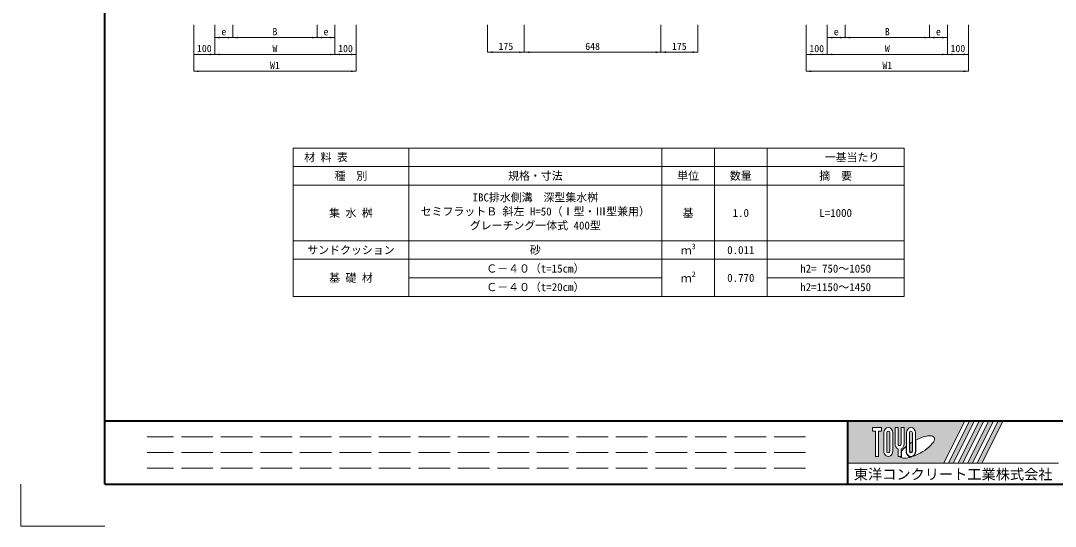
# Model space of a CAD drawing. Units: millimetres at full size. Extents: x 95 to 26200, y 7460 to 13400.
# Drawn here: x 17800 to 22710, y 7460 to 9858 of the extents above; entities that cross this region are included whole.
import ezdxf
from ezdxf.enums import TextEntityAlignment as Align

# ---------------------------------------------------------------- set-up
doc = ezdxf.new("R2010")
doc.units = ezdxf.units.MM
doc.header["$LTSCALE"] = 25
doc.linetypes.add('DASHED', pattern=[7.5, 6, -1.5])
for name, color, linetype, lineweight in [('Defpoints_3', 8, 'Continuous', 0), ('図枠', 7, 'Continuous', 5), ('寸法・材料表', 7, 'Continuous', 13), ('寸法線', 7, 'Continuous', 13), ('補助線', 8, 'Continuous', 20)]:
    doc.layers.add(name, color=color, linetype=linetype, lineweight=lineweight)
doc.styles.add('ＭＳ ゴシック', font='')
doc.styles.get('ＭＳ ゴシック').set_extended_font_data('MS Gothic')

# ---------------------------------------------------------------- blocks, each defined once
blk = doc.blocks.new('filled_arrow')
at = {"color": 0, "linetype": 'Continuous', "lineweight": -2}
blk.add_solid([(7.5, 1.25), (0, 0), (7.5, -1.25)], dxfattribs=at)

msp = doc.modelspace()

# ---------------------------------------------------------------- hatches: boundary and pattern name
at = {"layer": '図枠'}
h = msp.add_hatch(color=256, dxfattribs=at)
h.paths.add_polyline_path([(21725, 7959.96), (21725, 7759.96), (22180.31, 7759.96), (22280.31, 7959.96)])
edge = h.paths.add_edge_path(flags=16)
edge.add_ellipse((22054.45, 7836.13), major_axis=(80.81, 45.23), ratio=0.3471473, start_angle=-144.31122, end_angle=72.1899, ccw=False)
edge.add_ellipse((22024.52, 7816.6), major_axis=(0, 27.5), ratio=0.8463542, start_angle=-160.70346, end_angle=-90)
edge.add_line((22047.8, 7816.6), (22047.8, 7869.02))
edge = h.paths.add_edge_path(flags=16)
edge.add_ellipse((22024.52, 7903.33), major_axis=(0, 25.38), ratio=0.8463542, start_angle=-90, end_angle=90, ccw=False)
edge.add_line((22046.01, 7903.33), (22046.01, 7816.6))
edge.add_ellipse((22024.52, 7816.6), major_axis=(0, 25.38), ratio=0.8463542, start_angle=90, end_angle=-90, ccw=False)
edge.add_line((22003.04, 7816.6), (22003.04, 7903.33))
edge = h.paths.add_edge_path(flags=16)
edge.add_line((22031.69, 7903.33), (22031.69, 7816.6))
edge.add_ellipse((22024.52, 7816.6), major_axis=(0, 8.46), ratio=0.8463542, start_angle=90, end_angle=-90, ccw=False)
edge.add_line((22017.36, 7816.6), (22017.36, 7903.33))
edge.add_ellipse((22024.52, 7903.33), major_axis=(0, 8.46), ratio=0.8463542, start_angle=-90, end_angle=90, ccw=False)
edge = h.paths.add_edge_path(flags=16)
edge.add_line((22029.9, 7859), (22029.9, 7816.6))
edge.add_ellipse((22024.52, 7816.6), major_axis=(0, 6.35), ratio=0.8463542, start_angle=90, end_angle=-90, ccw=False)
edge.add_line((22019.15, 7816.6), (22019.15, 7852.06))
edge.add_ellipse((22054.45, 7836.13), major_axis=(80.81, 45.23), ratio=0.3471473, start_angle=107.79174, end_angle=126.47132, ccw=False)
edge = h.paths.add_edge_path(flags=16)
edge.add_ellipse((21970.81, 7850.97), major_axis=(0, 25.38), ratio=0.8463542, start_angle=-163.34117, end_angle=-90, ccw=False)
edge.add_line((21977.97, 7827.04), (21977.97, 7791.21))
edge.add_line((21977.97, 7791.21), (21963.65, 7791.21))
edge.add_line((21963.65, 7791.21), (21963.65, 7827.04))
edge.add_ellipse((21970.81, 7850.97), major_axis=(0, 25.38), ratio=0.8463542, start_angle=90, end_angle=163.34117, ccw=False)
edge.add_line((21949.33, 7850.97), (21949.33, 7928.71))
edge.add_line((21949.33, 7928.71), (21963.65, 7928.71))
edge.add_line((21963.65, 7928.71), (21963.65, 7850.97))
edge.add_ellipse((21970.81, 7850.97), major_axis=(0, 8.46), ratio=0.8463542, start_angle=90, end_angle=-90)
edge.add_line((21977.97, 7850.97), (21977.97, 7928.71))
edge.add_line((21977.97, 7928.71), (21992.3, 7928.71))
edge.add_line((21992.3, 7928.71), (21992.3, 7850.97))
edge = h.paths.add_edge_path(flags=16)
edge.add_line((22001.25, 7838.49), (22001.25, 7816.6))
edge.add_ellipse((22024.52, 7816.6), major_axis=(0, 27.5), ratio=0.8463542, start_angle=90, end_angle=-171.54427)
edge.add_ellipse((22054.45, 7836.13), major_axis=(80.81, 45.23), ratio=0.3471473, start_angle=-178.64954, end_angle=-148.29244, ccw=False)
edge.add_line((21974.89, 7789.1), (21979.76, 7789.1))
edge.add_line((21979.76, 7789.1), (21979.76, 7815.91))
edge.add_ellipse((22054.45, 7836.13), major_axis=(80.81, 45.23), ratio=0.3471473, start_angle=148.21912, end_angle=165.90812, ccw=False)
edge = h.paths.add_edge_path(flags=16)
edge.add_ellipse((21917.1, 7903.33), major_axis=(0, 25.38), ratio=0.8463542, start_angle=-90, end_angle=90, ccw=False)
edge.add_line((21938.59, 7903.33), (21938.59, 7816.6))
edge.add_ellipse((21917.1, 7816.6), major_axis=(0, 25.38), ratio=0.8463542, start_angle=90, end_angle=-90, ccw=False)
edge.add_line((21895.62, 7816.6), (21895.62, 7903.33))
edge = h.paths.add_edge_path(flags=16)
edge.add_line((21924.26, 7903.33), (21924.26, 7816.6))
edge.add_ellipse((21917.1, 7816.6), major_axis=(0, 8.46), ratio=0.8463542, start_angle=90, end_angle=-90, ccw=False)
edge.add_line((21909.94, 7816.6), (21909.94, 7903.33))
edge.add_ellipse((21917.1, 7903.33), major_axis=(0, 8.46), ratio=0.8463542, start_angle=-90, end_angle=90, ccw=False)
h.paths.add_polyline_path([(21884.88, 7928.71), (21884.88, 7911.79), (21870.55, 7911.79), (21870.55, 7791.21), (21856.23, 7791.21), (21856.23, 7911.79), (21841.91, 7911.79), (21841.91, 7928.71)], flags=16)
for points in [[(22203, 7759.96), (22225.69, 7759.96), (22325.69, 7959.96), (22303, 7959.96)], [(22371.06, 7959.96), (22348.38, 7959.96), (22248.38, 7759.96), (22271.06, 7759.96)], [(22416.44, 7959.96), (22393.75, 7959.96), (22293.75, 7759.96), (22316.44, 7759.96)], [(22461.81, 7959.96), (22439.12, 7959.96), (22339.12, 7759.96), (22361.81, 7759.96)]]:
    msp.add_hatch(color=256, dxfattribs=at).paths.add_polyline_path(points)

# ---------------------------------------------------------------- linework, layer by layer
at = {"layer": 'Defpoints_3'}
for p, q in [((19092.26, 9254.38), (21992.26, 9254.38)), ((19092.26, 9254.38), (19092.26, 9166.38)), ((19642.26, 9254.38), (19642.26, 9166.38)), ((20842.26, 9254.38), (20842.26, 9166.38)), ((21092.26, 9254.38), (21092.26, 9166.38)), ((21342.26, 9254.38), (21342.26, 9166.38)), ((21992.26, 9254.38), (21992.26, 9166.38))]:
    msp.add_line(p, q, dxfattribs=at)
at = {"layer": 'Defpoints_3', "color": 7, "lineweight": 13}
for p, q in [((17800, 7659.96), (17800, 7459.96)), ((17800, 7459.96), (18200, 7459.96))]:
    msp.add_line(p, q, dxfattribs=at)
at = {"layer": '図枠', "lineweight": 40}
for p, q in [((18200, 7799.96), (18200, 13199.96)), ((18200, 7659.96), (18200, 13199.96)), ((18200, 7959.96), (26000, 7959.96)), ((21725, 7659.96), (21725, 7959.96)), ((18200, 7659.96), (26000, 7659.96))]:
    msp.add_line(p, q, dxfattribs=at)
at = {"layer": '図枠'}
for p, q in [((21725, 7959.96), (22280.31, 7959.96)), ((22280.31, 7959.96), (22180.31, 7759.96)), ((22303, 7959.96), (22203, 7759.96)), ((22325.69, 7959.96), (22225.69, 7759.96)), ((22348.38, 7959.96), (22248.38, 7759.96)), ((22371.06, 7959.96), (22271.06, 7759.96)), ((22393.75, 7959.96), (22293.75, 7759.96)), ((22303, 7959.96), (22325.69, 7959.96)), ((22416.44, 7959.96), (22316.44, 7759.96)), ((22439.12, 7959.96), (22339.12, 7759.96)), ((22348.38, 7959.96), (22371.06, 7959.96)), ((22461.81, 7959.96), (22361.81, 7759.96)), ((22393.75, 7959.96), (22416.44, 7959.96)), ((22439.12, 7959.96), (22461.81, 7959.96)), ((21841.91, 7928.71), (21841.91, 7911.79)), ((21841.91, 7928.71), (21884.88, 7928.71)), ((21856.23, 7911.79), (21841.91, 7911.79)), ((21856.23, 7911.79), (21856.23, 7791.21)), ((21870.55, 7911.79), (21870.55, 7791.21)), ((21884.88, 7911.79), (21870.55, 7911.79)), ((21884.88, 7928.71), (21884.88, 7911.79)), ((21949.33, 7928.71), (21963.65, 7928.71)), ((21949.33, 7850.97), (21949.33, 7928.71)), ((21963.65, 7928.71), (21963.65, 7850.97)), ((21977.97, 7928.71), (21992.3, 7928.71)), ((21977.97, 7850.97), (21977.97, 7928.71)), ((21992.3, 7928.71), (21992.3, 7850.97)), ((21895.62, 7903.33), (21895.62, 7816.6)), ((21909.94, 7816.6), (21909.94, 7903.33)), ((21924.26, 7903.33), (21924.26, 7816.6)), ((21938.59, 7816.6), (21938.59, 7903.33)), ((22003.04, 7903.33), (22003.04, 7816.6)), ((22017.36, 7816.6), (22017.36, 7903.33)), ((22029.9, 7859), (22029.9, 7816.6)), ((22031.69, 7903.33), (22031.69, 7816.6)), ((22046.01, 7816.6), (22046.01, 7903.33)), ((22047.8, 7816.6), (22047.8, 7869.02)), ((21963.65, 7827.04), (21963.65, 7791.21)), ((21977.97, 7827.04), (21977.97, 7791.21)), ((21979.76, 7815.91), (21979.76, 7789.1)), ((22001.25, 7838.49), (22001.25, 7816.6)), ((22019.15, 7816.6), (22019.15, 7852.06)), ((21725, 7759.96), (22180.31, 7759.96)), ((21870.55, 7791.21), (21856.23, 7791.21)), ((21977.97, 7791.21), (21963.65, 7791.21)), ((21974.89, 7789.1), (21979.76, 7789.1)), ((22203, 7759.96), (22225.69, 7759.96)), ((22248.38, 7759.96), (22271.06, 7759.96)), ((22293.75, 7759.96), (22316.44, 7759.96)), ((22339.12, 7759.96), (22361.81, 7759.96))]:
    msp.add_line(p, q, dxfattribs=at)
at = {"layer": '図枠', "linetype": 'DASHED', "lineweight": 9}
for p, q in [((21525, 7884.96), (18400, 7884.96)), ((21525, 7809.96), (18400, 7809.96)), ((21525, 7734.96), (18400, 7734.96))]:
    msp.add_line(p, q, dxfattribs=at)
at = {"layer": '図枠'}
for centre, major_axis, ratio, start_param, end_param in [((21917.1, 7903.33), (0, 25.38), 0.846354, 4.712389, 7.8539816), ((21917.1, 7903.33), (0, 8.46), 0.846354, 4.712389, 7.8539816), ((22024.52, 7903.33), (0, 25.38), 0.846354, 4.712389, 7.8539816), ((22024.52, 7903.33), (0, 8.46), 0.846354, 4.712389, 7.8539816), ((22054.45, 7836.13), (80.81, 45.23), 0.347147, 1.6817405, 1.8219833), ((22054.45, 7836.13), (80.81, 45.23), 0.347147, 4.2621853, 7.7429163), ((21917.1, 7816.6), (0, 25.38), 0.846354, 1.5707963, 4.712389), ((21917.1, 7816.6), (0, 8.46), 0.846354, 1.5707963, 4.712389), ((21970.81, 7850.97), (0, 25.38), 0.846354, 1.5707963, 2.8017557), ((21970.81, 7850.97), (0, 8.46), 0.846354, 1.5707963, 4.712389), ((21970.81, 7850.97), (0, 25.38), 0.846354, 3.4814296, 4.712389), ((22054.45, 7836.13), (80.81, 45.23), 0.347147, 2.0815197, 2.5155126), ((22024.52, 7816.6), (0, 27.5), 0.846354, 1.5707963, 3.3154679), ((22024.52, 7816.6), (0, 25.38), 0.846354, 1.5707963, 4.712389), ((22024.52, 7816.6), (0, 8.46), 0.846354, 1.5707963, 4.712389), ((22024.52, 7816.6), (0, 6.35), 0.846354, 1.5707963, 4.712389), ((22024.52, 7816.6), (0, 27.5), 0.846354, 3.5338438, 4.712389), ((22054.45, 7836.13), (80.81, 45.23), 0.347147, 3.2093975, 4.2004451)]:
    msp.add_ellipse(centre, major_axis=major_axis, ratio=ratio, start_param=start_param, end_param=end_param, dxfattribs=at)
at = {"layer": '寸法・材料表'}
for p, q in [((19092.26, 9166.38), (21992.26, 9166.38)), ((19092.26, 9166.38), (19092.26, 8550.38)), ((19642.26, 9166.38), (19642.26, 8550.38)), ((20842.26, 9166.38), (20842.26, 8550.38)), ((21092.26, 9166.38), (21092.26, 8550.38)), ((21342.26, 9166.38), (21342.26, 8550.38)), ((21992.26, 9166.38), (21992.26, 8550.38)), ((19092.26, 9078.38), (21992.26, 9078.38)), ((19092.26, 8814.38), (21992.26, 8814.38)), ((19092.26, 8726.38), (21992.26, 8726.38)), ((19642.26, 8638.38), (20842.26, 8638.38)), ((21342.26, 8638.38), (21992.26, 8638.38)), ((19092.26, 8550.38), (21992.26, 8550.38))]:
    msp.add_line(p, q, dxfattribs=at)
at = {"layer": '寸法線'}
for p, q in [((18621.34, 9838.28), (18621.34, 9698.28)), ((18621.34, 9838.28), (18621.34, 9618.28)), ((18721.34, 9838.28), (18721.34, 9778.28)), ((18721.34, 9838.28), (18721.34, 9698.28)), ((18721.34, 9838.28), (18721.34, 9698.28)), ((18806.34, 9838.28), (18806.34, 9778.28)), ((18806.34, 9838.28), (18806.34, 9778.28)), ((19206.34, 9838.28), (19206.34, 9778.28)), ((19206.34, 9838.28), (19206.34, 9778.28)), ((19291.34, 9838.28), (19291.34, 9778.28)), ((19291.34, 9838.28), (19291.34, 9698.28)), ((19291.34, 9838.28), (19291.34, 9698.28)), ((19391.34, 9838.28), (19391.34, 9698.28)), ((19391.34, 9838.28), (19391.34, 9618.28)), ((20014.96, 9838.28), (20014.96, 9708.84)), ((20189.96, 9838.28), (20189.96, 9708.84)), ((20189.96, 9838.28), (20189.96, 9708.84)), ((20837.96, 9838.28), (20837.96, 9708.84)), ((20837.96, 9838.28), (20837.96, 9708.84)), ((21012.96, 9838.28), (21012.96, 9708.84)), ((21527.44, 9838.28), (21527.44, 9698.28)), ((21527.44, 9838.28), (21527.44, 9618.28)), ((21627.44, 9838.28), (21627.44, 9778.28)), ((21627.44, 9838.28), (21627.44, 9698.28)), ((21627.44, 9838.28), (21627.44, 9698.28)), ((21712.44, 9838.28), (21712.44, 9778.28)), ((21712.44, 9838.28), (21712.44, 9778.28)), ((22112.44, 9838.28), (22112.44, 9778.28)), ((22112.44, 9838.28), (22112.44, 9778.28)), ((22197.44, 9838.28), (22197.44, 9778.28)), ((22197.44, 9838.28), (22197.44, 9698.28)), ((22197.44, 9838.28), (22197.44, 9698.28)), ((22297.44, 9838.28), (22297.44, 9698.28)), ((22297.44, 9838.28), (22297.44, 9618.28)), ((18721.34, 9778.28), (18806.34, 9778.28)), ((18806.34, 9778.28), (19206.34, 9778.28)), ((19206.34, 9778.28), (19291.34, 9778.28)), ((21627.44, 9778.28), (21712.44, 9778.28)), ((21712.44, 9778.28), (22112.44, 9778.28)), ((22112.44, 9778.28), (22197.44, 9778.28)), ((18621.34, 9698.28), (18721.34, 9698.28)), ((18721.34, 9698.28), (19291.34, 9698.28)), ((19291.34, 9698.28), (19391.34, 9698.28)), ((20189.96, 9708.84), (20014.96, 9708.84)), ((20837.96, 9708.84), (20189.96, 9708.84)), ((20837.96, 9708.84), (21012.96, 9708.84)), ((21527.44, 9698.28), (21627.44, 9698.28)), ((21627.44, 9698.28), (22197.44, 9698.28)), ((22197.44, 9698.28), (22297.44, 9698.28)), ((19391.34, 9618.28), (18621.34, 9618.28)), ((22297.44, 9618.28), (21527.44, 9618.28))]:
    msp.add_line(p, q, dxfattribs=at)
at = {"layer": '補助線', "lineweight": 13}
msp.add_line((21725, 7759.96), (22725, 7759.96), dxfattribs=at)

# ---------------------------------------------------------------- block references
at = {"layer": '寸法線', "xscale": 3.2, "yscale": 3.2}
for p in [(18721.34, 9778.28), (18806.34, 9778.28), (19206.34, 9778.28), (21627.44, 9778.28), (21712.44, 9778.28), (22112.44, 9778.28), (18621.34, 9698.28), (18721.34, 9698.28), (19291.34, 9698.28), (20014.96, 9708.84), (20189.96, 9708.84), (20837.96, 9708.84), (21527.44, 9698.28), (21627.44, 9698.28), (22197.44, 9698.28), (18621.34, 9618.28), (21527.44, 9618.28)]:
    msp.add_blockref('filled_arrow', p, dxfattribs=at)
at = {"layer": '寸法線', "xscale": 3.2, "yscale": 3.2, "rotation": 180}
for p in [(18806.34, 9778.28), (19206.34, 9778.28), (19291.34, 9778.28), (21712.44, 9778.28), (22112.44, 9778.28), (22197.44, 9778.28), (18721.34, 9698.28), (19291.34, 9698.28), (19391.34, 9698.28), (20189.96, 9708.84), (20837.96, 9708.84), (21012.96, 9708.84), (21627.44, 9698.28), (22197.44, 9698.28), (22297.44, 9698.28), (19391.34, 9618.28), (22297.44, 9618.28)]:
    msp.add_blockref('filled_arrow', p, dxfattribs=at)

# ---------------------------------------------------------------- texts
at = {"layer": '図枠', "style": 'ＭＳ ゴシック'}
msp.add_text('東洋コンクリート工業株式会社', height=49.37, dxfattribs=at).set_placement((22225, 7706.84), align=Align.MIDDLE_CENTER)
at = {"layer": '寸法・材料表', "style": 'ＭＳ ゴシック'}
msp.add_text('\u3000材 料 表', height=37.98, dxfattribs=at).set_placement((19093.46, 9210.38), align=Align.MIDDLE_LEFT)
for s, p in [('\u3000\u3000\u3000一基当たり', (21667.26, 9210.38)), ('種\u3000別', (19367.26, 9122.38)), ('規格・寸法', (20242.26, 9122.38)), ('単位', (20967.26, 9122.38)), ('数量', (21217.26, 9122.38)), ('摘\u3000要', (21667.26, 9122.38)), ('集 水 桝', (19367.26, 8946.38)), ('基', (20967.26, 8946.38)), ('1.0', (21217.26, 8946.38)), ('L=1000', (21667.26, 8946.38)), ('サンドクッション', (19367.26, 8770.38)), ('砂', (20242.26, 8770.38)), ('0.011', (21217.26, 8770.38)), ('Ｃ－４０（t=15cm）', (20242.26, 8682.38)), ('h2= 750～1050', (21667.26, 8682.38)), ('基 礎 材', (19367.26, 8638.38)), ('0.770', (21217.26, 8638.38)), ('Ｃ－４０（t=20cm）', (20242.26, 8594.38)), ('h2=1150～1450', (21667.26, 8594.38))]:
    msp.add_text(s, height=37.98, dxfattribs=at).set_placement(p, align=Align.MIDDLE_CENTER)
for s, p in [('IBC排水側溝\u3000深型集水桝', (19944.41, 9038.95)), ('セミフラットＢ 斜左 H=50（Ⅰ型・Ⅲ型兼用）', (19698.36, 8972.28)), ('グレーチング一体式 400型', (19931.46, 8905.61))]:
    msp.add_text(s, height=37.98, dxfattribs=at).set_placement(p, align=Align.TOP_LEFT)
for s, height, p in [('3', 26.58, (20984.09, 8766.25)), ('ｍ', 37.98, (20932.29, 8738.25)), ('ｍ', 37.98, (20932.29, 8606.25)), ('2', 26.58, (20984.09, 8634.25))]:
    msp.add_text(s, height=height, dxfattribs=at).set_placement(p, align=Align.BOTTOM_LEFT)
at = {"layer": '寸法線', "style": 'ＭＳ ゴシック'}
for s, p in [('B', (19006.34, 9806.28)), ('B', (21912.44, 9806.28)), ('e', (18763.84, 9806.28)), ('e', (19248.84, 9806.28)), ('e', (21669.94, 9806.28)), ('e', (22154.94, 9806.28)), ('100', (18671.34, 9726.28)), ('W', (19006.34, 9726.28)), ('100', (19341.34, 9726.28)), ('175', (20102.46, 9736.84)), ('648', (20513.96, 9736.84)), ('175', (20925.46, 9736.84)), ('100', (21577.44, 9726.28)), ('W', (21912.44, 9726.28)), ('100', (22247.44, 9726.28)), ('W1', (19006.34, 9646.28)), ('W1', (21912.44, 9646.28))]:
    msp.add_text(s, height=34.18, dxfattribs=at).set_placement(p, align=Align.MIDDLE_CENTER)

doc.saveas('drawing.dxf')
